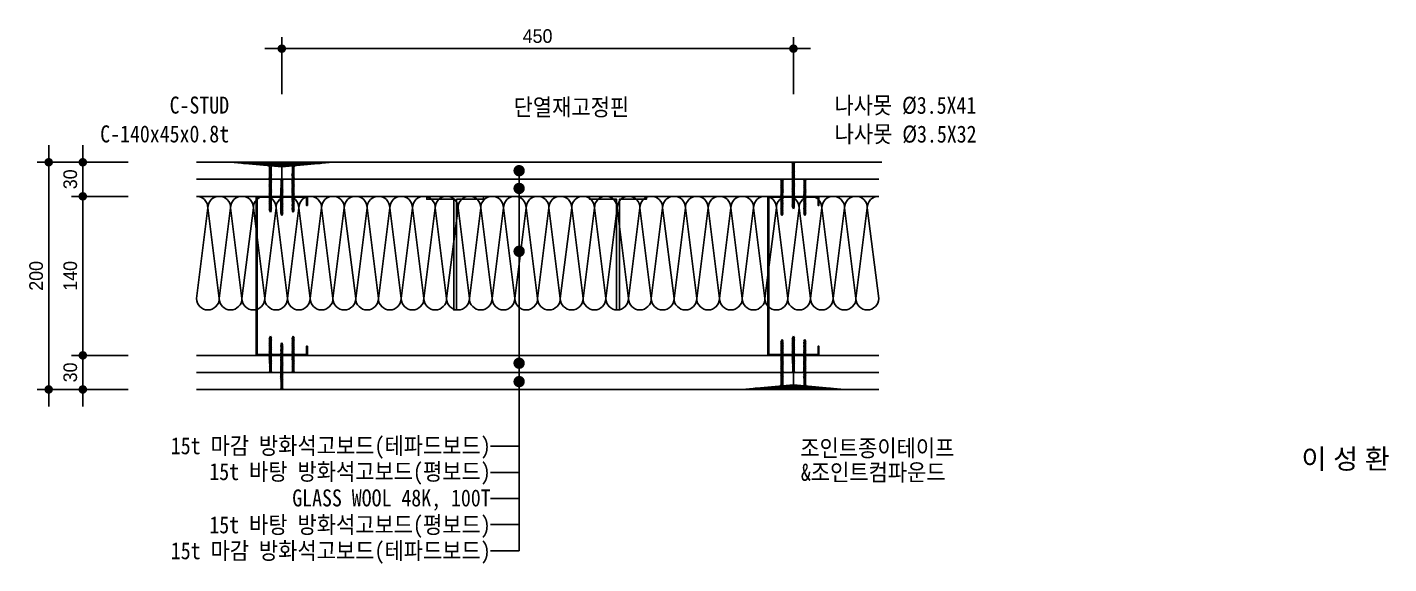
# Model space of a CAD drawing. Header units: millimetres. Extents: x 104 to 12536, y 73 to 2865.
# Drawn here: x 2883 to 4081, y 961 to 1433 of the extents above; entities that cross this region are included whole.
import ezdxf
from ezdxf.enums import TextEntityAlignment as Align

# ---------------------------------------------------------------- set-up
doc = ezdxf.new("R2010")
doc.units = ezdxf.units.MM
doc.header["$LTSCALE"] = 5
doc.layers.add('A-BORD-TEXT', color=3, linetype='Continuous', lineweight=25)
for name, color, linetype in [('CHAN', 3, 'Continuous'), ('FIN', 6, 'Continuous'), ('GB', 7, 'Continuous'), ('INSUL', 8, 'Continuous'), ('ITXT', 5, 'Continuous'), ('PIN', 4, 'Continuous'), ('RXDIM', 7, 'Continuous'), ('SCREW2', 8, 'Continuous'), ('TEXT', 7, 'Continuous')]:
    doc.layers.add(name, color=color, linetype=linetype)
doc.styles.add('CGS', font='')
doc.styles.add('RXHS', font='')
doc.styles.add('맑은고딕', font='malgun.ttf')
doc.styles.get('CGS').set_extended_font_data('Dotum')
doc.styles.get('RXHS').set_extended_font_data('DotumChe')
doc.dimstyles.new('NDIM', dxfattribs={"dimscale": 5, "dimtxt": 2.4, "dimasz": 1, "dimexe": 2, "dimexo": 2, "dimgap": 1, "dimtad": 1, "dimtoh": 1, "dimdec": 0, "dimzin": 0, "dimdsep": 46, "dimtxsty": 'CGS', "dimblk1": 'DOTK', "dimblk2": 'DOTK', "dimsah": 1, "dimcen": 3, "dimclrt": 3, "dimadec": 0, "dimazin": 0, "dimtfac": 1.25, "dimtdec": 0, "dimtix": 1, "dimtmove": 2, "dimatfit": 3, "dimldrblk": 'DOTK', "dimfxl": 1, "dimtolj": 1, "dimtzin": 0, "dimarcsym": 0})

# ---------------------------------------------------------------- blocks, each defined once
blk = doc.blocks.new('나사못41')
at = {"layer": 'SCREW2'}
for p, q in [((2.2, 39.2), (0.6, 38.7)), ((0.6, 38.7), (0.9, 39.1)), ((0.6, 37.9), (0.9, 38.3)), ((2.3, 38.3), (0.6, 37.9)), ((2.3, 37.5), (0.6, 37)), ((0.6, 37), (0.9, 37.4)), ((2.2, 36.6), (0.6, 36.2)), ((0.6, 36.2), (0.9, 36.6)), ((2.5, 39.6), (0.9, 39.1)), ((0.9, 38.8), (0.9, 38.3)), ((2.5, 38.7), (0.9, 38.3)), ((0.9, 38), (0.9, 37.4)), ((2.5, 37.9), (0.9, 37.4)), ((0.9, 37.1), (0.9, 36.6)), ((2.5, 37), (0.9, 36.6)), ((0.9, 36.3), (0.9, 35.7)), ((2.5, 36.2), (0.9, 35.7)), ((1.6, 41), (1, 39.4)), ((1, 39.4), (1.6, 39.9)), ((1, 39.4), (1, 39.1)), ((1.6, 39.9), (1.6, 41)), ((2.3, 39.5), (1.6, 41)), ((2.2, 39.2), (2.5, 39.6)), ((2.2, 39.2), (2.2, 38.6)), ((2.2, 38.3), (2.2, 37.8)), ((2.2, 37.5), (2.2, 36.9)), ((2.2, 36.6), (2.5, 37)), ((2.2, 36.6), (2.2, 36.1)), ((2.2, 35.8), (2.5, 36.2)), ((2.3, 38.3), (2.5, 38.7)), ((2.3, 37.5), (2.5, 37.9)), ((2.2, 35.8), (0.6, 35.3)), ((0.6, 35.3), (0.9, 35.7)), ((0.6, 34.5), (0.9, 34.9)), ((2.3, 34.9), (0.6, 34.5)), ((2.3, 34.1), (0.6, 33.7)), ((0.6, 33.7), (0.9, 34)), ((0.6, 32.8), (0.9, 33.2)), ((2.2, 33.2), (0.6, 32.8)), ((2.2, 32.4), (0.6, 32)), ((0.6, 32), (0.9, 32.3)), ((2.3, 31.5), (0.6, 31.1)), ((0.6, 31.1), (0.9, 31.5)), ((2.3, 30.7), (0.6, 30.3)), ((0.6, 30.3), (0.9, 30.6)), ((2.3, 29.8), (0.6, 29.4)), ((0.6, 29.4), (0.9, 29.8)), ((0.6, 28.6), (0.9, 29)), ((2.3, 29), (0.6, 28.6)), ((2.3, 28.2), (0.6, 27.7)), ((0.6, 27.7), (0.9, 28.1)), ((0.6, 26.9), (0.9, 27.3)), ((2.3, 27.3), (0.6, 26.9)), ((2.3, 26.5), (0.6, 26)), ((0.6, 26), (0.9, 26.4)), ((0.6, 25.2), (0.9, 25.6)), ((2.3, 25.6), (0.6, 25.2)), ((2.3, 24.8), (0.6, 24.3)), ((0.6, 24.3), (0.9, 24.7)), ((0.9, 35.4), (0.9, 34.9)), ((2.5, 35.3), (0.9, 34.9)), ((0.9, 34.6), (0.9, 34)), ((2.5, 34.5), (0.9, 34)), ((0.9, 33.7), (0.9, 33.2)), ((2.5, 33.6), (0.9, 33.2)), ((0.9, 32.9), (0.9, 32.3)), ((2.5, 32.8), (0.9, 32.3)), ((0.9, 32), (0.9, 31.5)), ((2.5, 31.9), (0.9, 31.5)), ((0.9, 31.2), (0.9, 30.6)), ((2.5, 31.1), (0.9, 30.6)), ((0.9, 30.3), (0.9, 29.8)), ((2.5, 30.2), (0.9, 29.8)), ((0.9, 29.5), (0.9, 29)), ((2.5, 29.4), (0.9, 29)), ((0.9, 28.6), (0.9, 28.1)), ((2.5, 28.5), (0.9, 28.1)), ((0.9, 27.8), (0.9, 27.3)), ((2.5, 27.7), (0.9, 27.3)), ((0.9, 27), (0.9, 26.4)), ((2.5, 26.8), (0.9, 26.4)), ((0.9, 26.1), (0.9, 25.6)), ((2.5, 26), (0.9, 25.6)), ((0.9, 25.3), (0.9, 24.7)), ((2.5, 25.1), (0.9, 24.7)), ((0.9, 24.4), (0.9, 23.9)), ((2.5, 24.3), (0.9, 23.9)), ((2.2, 35.8), (2.2, 35.2)), ((2.2, 34.9), (2.2, 34.4)), ((2.2, 34.1), (2.2, 33.5)), ((2.2, 33.2), (2.5, 33.6)), ((2.2, 33.2), (2.2, 32.7)), ((2.2, 32.4), (2.5, 32.8)), ((2.2, 32.4), (2.2, 31.8)), ((2.2, 31.5), (2.2, 31)), ((2.2, 30.7), (2.2, 30.2)), ((2.2, 29.8), (2.2, 29.3)), ((2.2, 29), (2.2, 28.5)), ((2.2, 28.1), (2.2, 27.6)), ((2.2, 27.3), (2.2, 26.8)), ((2.2, 26.5), (2.2, 25.9)), ((2.2, 25.6), (2.2, 25.1)), ((2.2, 24.8), (2.2, 24.2)), ((2.3, 34.9), (2.5, 35.3)), ((2.3, 34.1), (2.5, 34.5)), ((2.3, 31.5), (2.5, 31.9)), ((2.3, 30.7), (2.5, 31.1)), ((2.3, 29.8), (2.5, 30.2)), ((2.3, 29), (2.5, 29.4)), ((2.3, 28.2), (2.5, 28.5)), ((2.3, 27.3), (2.5, 27.7)), ((2.3, 26.5), (2.5, 26.8)), ((2.3, 25.6), (2.5, 26)), ((2.3, 24.8), (2.5, 25.1)), ((2.3, 23.9), (2.5, 24.3)), ((0.6, 23.5), (0.9, 23.9)), ((2.3, 23.9), (0.6, 23.5)), ((2.3, 23.1), (0.6, 22.6)), ((0.6, 22.6), (0.9, 23)), ((2.3, 22.2), (0.6, 21.8)), ((0.6, 21.8), (0.9, 22.2)), ((2.3, 21.4), (0.6, 20.9)), ((0.6, 20.9), (0.9, 21.3)), ((2.3, 20.5), (0.6, 20.1)), ((0.6, 20.1), (0.9, 20.5)), ((2.3, 19.7), (0.6, 19.2)), ((0.6, 19.2), (0.9, 19.6)), ((2.3, 18.8), (0.6, 18.4)), ((0.6, 18.4), (0.9, 18.8)), ((2.3, 18), (0.6, 17.6)), ((0.6, 17.6), (0.9, 17.9)), ((0.6, 16.7), (0.9, 17.1)), ((2.3, 17.1), (0.6, 16.7)), ((2.3, 16.3), (0.6, 15.9)), ((0.6, 15.9), (0.9, 16.2)), ((0.6, 15), (0.9, 15.4)), ((2.3, 15.4), (0.6, 15)), ((2.3, 14.6), (0.6, 14.2)), ((0.6, 14.2), (0.9, 14.5)), ((0.6, 13.3), (0.9, 13.7)), ((2.3, 13.7), (0.6, 13.3)), ((0.6, 12.5), (0.9, 12.9)), ((2.3, 12.9), (0.6, 12.5)), ((2.3, 12.1), (0.6, 11.6)), ((0.6, 11.6), (0.9, 12)), ((0.9, 23.6), (0.9, 23)), ((2.5, 23.5), (0.9, 23)), ((0.9, 22.7), (0.9, 22.2)), ((2.5, 22.6), (0.9, 22.2)), ((0.9, 21.9), (0.9, 21.3)), ((2.5, 21.8), (0.9, 21.3)), ((0.9, 21), (0.9, 20.5)), ((2.5, 20.9), (0.9, 20.5)), ((0.9, 20.2), (0.9, 19.6)), ((2.5, 20.1), (0.9, 19.6)), ((0.9, 19.3), (0.9, 18.8)), ((2.5, 19.2), (0.9, 18.8)), ((0.9, 18.5), (0.9, 17.9)), ((0.9, 18.5), (0.9, 17.9)), ((2.5, 18.4), (0.9, 17.9)), ((0.9, 17.6), (0.9, 17.1)), ((2.5, 17.5), (0.9, 17.1)), ((0.9, 16.8), (0.9, 16.2)), ((2.5, 16.7), (0.9, 16.2)), ((0.9, 15.9), (0.9, 15.4)), ((2.5, 15.8), (0.9, 15.4)), ((0.9, 15.1), (0.9, 14.5)), ((2.5, 15), (0.9, 14.5)), ((0.9, 14.2), (0.9, 13.7)), ((2.5, 14.1), (0.9, 13.7)), ((0.9, 13.4), (0.9, 12.9)), ((2.6, 13.3), (0.9, 12.9)), ((0.9, 12.5), (0.9, 12)), ((2.5, 12.4), (0.9, 12)), ((2.2, 23.9), (2.2, 23.4)), ((2.2, 23.1), (2.2, 20.5)), ((2.2, 21.4), (2.2, 20.8)), ((2.2, 20.5), (2.2, 20)), ((2.2, 19.7), (2.2, 19.1)), ((2.2, 18.8), (2.2, 18.3)), ((2.2, 18), (2.2, 17.4)), ((2.2, 17.1), (2.2, 16.6)), ((2.3, 23.1), (2.5, 23.5)), ((2.3, 22.2), (2.5, 22.6)), ((2.3, 21.4), (2.5, 21.8)), ((2.3, 20.5), (2.5, 20.9)), ((2.3, 19.7), (2.5, 20.1)), ((2.3, 18.8), (2.5, 19.2)), ((2.3, 18), (2.5, 18.4)), ((2.3, 17.1), (2.5, 17.5)), ((2.3, 16.3), (2.5, 16.7)), ((2.3, 16.3), (2.3, 15.7)), ((2.3, 15.4), (2.5, 15.8)), ((2.3, 15.4), (2.3, 14.9)), ((2.3, 14.6), (2.5, 15)), ((2.3, 14.6), (2.3, 14.1)), ((2.3, 13.7), (2.5, 14.1)), ((2.3, 13.7), (2.3, 13.2)), ((2.3, 12.9), (2.6, 13.3)), ((2.3, 12.9), (2.3, 12.4)), ((2.3, 12.1), (2.5, 12.4)), ((2.3, 12.1), (2.3, 11.5)), ((2.3, 11.2), (0.6, 10.8)), ((0.6, 10.8), (0.9, 11.2)), ((2.3, 10.4), (0.6, 9.9)), ((0.6, 9.9), (0.9, 10.3)), ((2.3, 9.5), (0.6, 9.1)), ((0.6, 9.1), (0.9, 9.5)), ((2.3, 8.7), (0.6, 8.3)), ((0.6, 8.3), (0.9, 8.7)), ((2.3, 7.9), (0.6, 7.5)), ((0.6, 7.5), (0.9, 7.8)), ((2.3, 7.1), (0.6, 6.6)), ((0.6, 6.6), (0.9, 7)), ((0.9, 11.7), (0.9, 10.3)), ((2.6, 11.6), (0.9, 11.2)), ((2.6, 10.8), (0.9, 10.3)), ((0.9, 10), (0.9, 9.5)), ((2.6, 9.9), (0.9, 9.5)), ((0.9, 9.2), (0.9, 8.7)), ((2.6, 9.1), (0.9, 8.7)), ((0.9, 8.4), (0.9, 7.8)), ((2.6, 8.3), (0.9, 7.8)), ((0.9, 7.5), (0.9, 7)), ((2.6, 7.4), (0.9, 7)), ((0.9, 6.7), (0.9, 1.2)), ((1.5, 0.5), (1.5, 0.7)), ((1.6, 0.7), (1.6, 0.7)), ((1.6, 0.5), (1.6, 0.7)), ((2.1, 0), (3.2, 0)), ((2.2, 11.2), (2.2, 10.7)), ((2.2, 10.4), (2.2, 9.8)), ((2.2, 9.5), (2.2, 9)), ((2.2, 8.7), (2.2, 8.2)), ((2.2, 7.9), (2.2, 7.4)), ((2.2, 7.1), (2.2, 1.2)), ((2.3, 11.2), (2.6, 11.6)), ((2.3, 10.4), (2.6, 10.8)), ((2.3, 9.5), (2.6, 9.9)), ((2.3, 8.7), (2.6, 9.1)), ((2.3, 7.9), (2.6, 8.3)), ((2.3, 7.1), (2.6, 7.4)), ((0, 0), (1.1, 0))]:
    blk.add_line(p, q, dxfattribs=at)
for centre, radius, start, end in [((-0.5, 1.4), 1.43, 288.6613, 353.4469), ((1.1, 0.5), 0.473, 267.5265, 0.9138), ((1.6, -2), 2.05, 80.2866, 99.7134), ((1.6, 0.7), 0.033, 90, 180), ((1.6, 0.7), 0.033, 0, 90), ((2.1, 0.5), 0.473, 179.0862, 272.4735), ((3.6, 1.3), 1.4, 185.7298, 251.659)]:
    blk.add_arc(centre, radius, start, end, dxfattribs=at)
blk = doc.blocks.new('DOTK')
blk.add_line((-3, 0), (3, 0))
at = {"const_width": 0.75}
blk.add_lwpolyline([(-0.375, 0, 1), (0.375, 0, 1)], format="xyb", close=True, dxfattribs=at)
blk = doc.blocks.new('*D135')
at = {"layer": 'RXDIM', "color": 0, "lineweight": -2, "transparency": 16777216}
for p, q in [((3106.9, 1374.5), (3106.9, 1424.5)), ((3111.9, 1414.5), (3551.9, 1414.5)), ((3556.9, 1374.5), (3556.9, 1424.5))]:
    blk.add_line(p, q, dxfattribs=at)
at = {"layer": 'RXDIM', "color": 0, "lineweight": -2, "transparency": 16777216, "xscale": 5, "yscale": 5, "zscale": 5, "rotation": 180}
blk.add_blockref('DOTK', (3106.9, 1414.5), dxfattribs=at)
at = {"layer": 'RXDIM', "color": 0, "lineweight": -2, "transparency": 16777216, "xscale": 5, "yscale": 5, "zscale": 5}
blk.add_blockref('DOTK', (3556.9, 1414.5), dxfattribs=at)
at = {"layer": 'RXDIM', "color": 3, "transparency": 16777216, "insert": (3331.9, 1425.5), "char_height": 12, "attachment_point": 5, "style": 'CGS'}
blk.add_mtext('\\A1;450', dxfattribs=at)
blk = doc.blocks.new('*D136')
at = {"layer": 'RXDIM', "color": 0, "lineweight": -2, "transparency": 16777216}
for p, q in [((2971.9, 1314.5), (2891.9, 1314.5)), ((2901.9, 1309.5), (2901.9, 1119.5)), ((2971.9, 1114.5), (2891.9, 1114.5))]:
    blk.add_line(p, q, dxfattribs=at)
at = {"layer": 'RXDIM', "color": 0, "lineweight": -2, "transparency": 16777216, "xscale": 5, "yscale": 5, "zscale": 5}
for p, rotation in [((2901.9, 1314.5), 90), ((2901.9, 1114.5), 270)]:
    blk.add_blockref('DOTK', p, dxfattribs=dict(at, rotation=rotation))
at = {"layer": 'RXDIM', "color": 3, "transparency": 16777216, "insert": (2890.9, 1214.5), "char_height": 12, "attachment_point": 5, "rotation": 90, "style": 'CGS'}
blk.add_mtext('\\A1;200', dxfattribs=at)
blk = doc.blocks.new('*D137')
at = {"layer": 'RXDIM', "color": 0, "lineweight": -2, "transparency": 16777216}
for p, q in [((2971.9, 1314.5), (2921.9, 1314.5)), ((2931.9, 1309.5), (2931.9, 1289.5)), ((2971.9, 1284.5), (2921.9, 1284.5))]:
    blk.add_line(p, q, dxfattribs=at)
at = {"layer": 'RXDIM', "color": 0, "lineweight": -2, "transparency": 16777216, "xscale": 5, "yscale": 5, "zscale": 5}
for p, rotation in [((2931.9, 1314.5), 90), ((2931.9, 1284.5), 270)]:
    blk.add_blockref('DOTK', p, dxfattribs=dict(at, rotation=rotation))
at = {"layer": 'RXDIM', "color": 3, "transparency": 16777216, "insert": (2920.9, 1299.5), "char_height": 12, "attachment_point": 5, "rotation": 90, "style": 'CGS'}
blk.add_mtext('\\A1;30', dxfattribs=at)
blk = doc.blocks.new('*D138')
at = {"layer": 'RXDIM', "color": 0, "lineweight": -2, "transparency": 16777216}
for p, q in [((2971.9, 1284.5), (2921.9, 1284.5)), ((2931.9, 1279.5), (2931.9, 1149.5)), ((2971.9, 1144.5), (2921.9, 1144.5))]:
    blk.add_line(p, q, dxfattribs=at)
at = {"layer": 'RXDIM', "color": 0, "lineweight": -2, "transparency": 16777216, "xscale": 5, "yscale": 5, "zscale": 5}
for p, rotation in [((2931.9, 1284.5), 90), ((2931.9, 1144.5), 270)]:
    blk.add_blockref('DOTK', p, dxfattribs=dict(at, rotation=rotation))
at = {"layer": 'RXDIM', "color": 3, "transparency": 16777216, "insert": (2920.9, 1214.5), "char_height": 12, "attachment_point": 5, "rotation": 90, "style": 'CGS'}
blk.add_mtext('\\A1;140', dxfattribs=at)
blk = doc.blocks.new('*D139')
at = {"layer": 'RXDIM', "color": 0, "lineweight": -2, "transparency": 16777216}
for p, q in [((2971.9, 1144.5), (2921.9, 1144.5)), ((2931.9, 1139.5), (2931.9, 1119.5)), ((2971.9, 1114.5), (2921.9, 1114.5))]:
    blk.add_line(p, q, dxfattribs=at)
at = {"layer": 'RXDIM', "color": 0, "lineweight": -2, "transparency": 16777216, "xscale": 5, "yscale": 5, "zscale": 5}
for p, rotation in [((2931.9, 1144.5), 90), ((2931.9, 1114.5), 270)]:
    blk.add_blockref('DOTK', p, dxfattribs=dict(at, rotation=rotation))
at = {"layer": 'RXDIM', "color": 3, "transparency": 16777216, "insert": (2920.9, 1129.5), "char_height": 12, "attachment_point": 5, "rotation": 90, "style": 'CGS'}
blk.add_mtext('\\A1;30', dxfattribs=at)
blk = doc.blocks.new('나사못32')
at = {"layer": 'SCREW2'}
for p, q in [((2.2, 30.2), (0.6, 29.7)), ((0.6, 29.7), (0.9, 30.1)), ((0.6, 28.9), (0.9, 29.3)), ((2.2, 29.3), (0.6, 28.9)), ((2.2, 28.5), (0.6, 28)), ((0.6, 28), (0.9, 28.4)), ((2.2, 27.6), (0.6, 27.2)), ((0.6, 27.2), (0.9, 27.6)), ((2.2, 26.8), (0.6, 26.3)), ((0.6, 26.3), (0.9, 26.7)), ((0.6, 25.5), (0.9, 25.9)), ((2.2, 25.9), (0.6, 25.5)), ((2.2, 25.1), (0.6, 24.7)), ((0.6, 24.7), (0.9, 25)), ((0.6, 23.8), (0.9, 24.2)), ((2.2, 24.2), (0.6, 23.8)), ((2.5, 30.6), (0.9, 30.1)), ((0.9, 29.8), (0.9, 29.3)), ((2.5, 29.7), (0.9, 29.3)), ((0.9, 29), (0.9, 28.4)), ((2.5, 28.9), (0.9, 28.4)), ((0.9, 28.1), (0.9, 27.6)), ((2.5, 28), (0.9, 27.6)), ((0.9, 27.3), (0.9, 26.7)), ((2.5, 27.2), (0.9, 26.7)), ((0.9, 26.4), (0.9, 25.9)), ((2.5, 26.3), (0.9, 25.9)), ((0.9, 25.6), (0.9, 25)), ((2.5, 25.5), (0.9, 25)), ((0.9, 24.7), (0.9, 24.2)), ((2.5, 24.6), (0.9, 24.2)), ((1.6, 32), (1, 30.4)), ((1, 30.4), (1.6, 30.9)), ((1, 30.4), (1, 30.1)), ((1.6, 30.9), (1.6, 32)), ((2.3, 30.4), (1.6, 32)), ((2.2, 30.2), (2.5, 30.6)), ((2.2, 30.2), (2.2, 29.6)), ((2.2, 29.3), (2.5, 29.7)), ((2.2, 29.3), (2.2, 28.8)), ((2.2, 28.5), (2.5, 28.9)), ((2.2, 28.5), (2.2, 27.9)), ((2.2, 27.6), (2.5, 28)), ((2.2, 27.6), (2.2, 27.1)), ((2.2, 26.8), (2.5, 27.2)), ((2.2, 26.8), (2.2, 26.2)), ((2.2, 25.9), (2.5, 26.3)), ((2.2, 25.9), (2.2, 25.4)), ((2.2, 25.1), (2.5, 25.5)), ((2.2, 25.1), (2.2, 24.5)), ((2.2, 24.2), (2.5, 24.6)), ((2.2, 24.2), (2.2, 23.7)), ((2.2, 23.4), (0.6, 23)), ((0.6, 23), (0.9, 23.3)), ((2.2, 22.5), (0.6, 22.1)), ((0.6, 22.1), (0.9, 22.5)), ((2.2, 21.7), (0.6, 21.3)), ((0.6, 21.3), (0.9, 21.6)), ((2.3, 20.8), (0.6, 20.4)), ((0.6, 20.4), (0.9, 20.8)), ((0.6, 19.6), (0.9, 20)), ((2.2, 20), (0.6, 19.6)), ((2.2, 19.2), (0.6, 18.7)), ((0.6, 18.7), (0.9, 19.1)), ((0.6, 17.9), (0.9, 18.3)), ((2.3, 18.3), (0.6, 17.9)), ((2.2, 17.5), (0.6, 17)), ((0.6, 17), (0.9, 17.4)), ((2.3, 16.7), (0.6, 16.3)), ((0.6, 16.3), (0.9, 16.7)), ((0.6, 15.5), (0.9, 15.9)), ((2.2, 15.9), (0.6, 15.5)), ((2.3, 15.1), (0.6, 14.6)), ((0.6, 14.6), (0.9, 15)), ((2.3, 14.2), (0.6, 13.8)), ((0.6, 13.8), (0.9, 14.2)), ((2.2, 13.4), (0.6, 12.9)), ((0.6, 12.9), (0.9, 13.3)), ((2.3, 12.5), (0.6, 12.1)), ((0.6, 12.1), (0.9, 12.5)), ((0.9, 23.9), (0.9, 23.3)), ((2.5, 23.8), (0.9, 23.3)), ((0.9, 23), (0.9, 22.5)), ((2.5, 22.9), (0.9, 22.5)), ((0.9, 22.2), (0.9, 21.6)), ((2.5, 22.1), (0.9, 21.6)), ((0.9, 21.3), (0.9, 20.8)), ((2.5, 21.2), (0.9, 20.8)), ((0.9, 20.5), (0.9, 20)), ((2.5, 20.4), (0.9, 20)), ((0.9, 19.6), (0.9, 19.1)), ((2.5, 19.5), (0.9, 19.1)), ((0.9, 18.8), (0.9, 18.3)), ((2.5, 18.7), (0.9, 18.3)), ((0.9, 18), (0.9, 17.4)), ((2.5, 17.8), (0.9, 17.4)), ((0.9, 17.5), (0.9, 16.9)), ((0.9, 17.2), (0.9, 16.7)), ((2.5, 17.1), (0.9, 16.7)), ((0.9, 16.4), (0.9, 15.9)), ((2.5, 16.3), (0.9, 15.9)), ((0.9, 15.6), (0.9, 15)), ((2.5, 15.4), (0.9, 15)), ((0.9, 14.7), (0.9, 14.2)), ((2.5, 14.6), (0.9, 14.2)), ((0.9, 13.9), (0.9, 13.3)), ((2.5, 13.7), (0.9, 13.3)), ((0.9, 13), (0.9, 12.5)), ((2.5, 12.9), (0.9, 12.5)), ((0.9, 12.2), (0.9, 11.6)), ((2.5, 12.1), (0.9, 11.6)), ((2.2, 23.4), (2.5, 23.8)), ((2.2, 23.4), (2.2, 22.8)), ((2.2, 22.5), (2.5, 22.9)), ((2.2, 22.5), (2.2, 22)), ((2.2, 21.7), (2.5, 22.1)), ((2.2, 21.7), (2.2, 21.2)), ((2.2, 20.8), (2.2, 20.3)), ((2.2, 20), (2.5, 20.4)), ((2.2, 20), (2.2, 19.5)), ((2.2, 19.2), (2.5, 19.5)), ((2.2, 19.1), (2.2, 18.6)), ((2.2, 18.3), (2.2, 17.8)), ((2.2, 17.5), (2.5, 17.8)), ((2.2, 17.5), (2.2, 17)), ((2.2, 16.7), (2.2, 16.5)), ((2.2, 16.7), (2.2, 15.9)), ((2.2, 15.9), (2.5, 16.3)), ((2.2, 15.9), (2.2, 15.4)), ((2.2, 15.1), (2.2, 14.5)), ((2.2, 14.2), (2.2, 13.7)), ((2.2, 13.4), (2.5, 13.7)), ((2.2, 13.4), (2.2, 12.8)), ((2.2, 12.5), (2.2, 12)), ((2.3, 20.8), (2.5, 21.2)), ((2.3, 18.3), (2.5, 18.7)), ((2.3, 16.7), (2.5, 17.1)), ((2.3, 15.1), (2.5, 15.4)), ((2.3, 14.2), (2.5, 14.6)), ((2.3, 12.5), (2.5, 12.9)), ((2.3, 11.7), (2.5, 12.1)), ((0, 0), (1.1, 0)), ((2.3, 11.7), (0.6, 11.2)), ((0.6, 11.2), (0.9, 11.6)), ((0.6, 10.4), (0.9, 10.8)), ((2.3, 10.8), (0.6, 10.4)), ((2.3, 10), (0.7, 9.5)), ((0.7, 9.5), (0.9, 9.9)), ((0.7, 8.7), (0.9, 9.1)), ((2.3, 9.1), (0.7, 8.7)), ((2.3, 8.3), (0.7, 7.9)), ((0.7, 7.9), (0.9, 8.2)), ((2.3, 7.4), (0.7, 7)), ((0.7, 7), (1, 7.4)), ((2.3, 6.6), (0.7, 6.2)), ((0.7, 6.2), (1, 6.5)), ((0.7, 5.3), (1, 5.7)), ((2.3, 5.7), (0.7, 5.3)), ((0.9, 11.3), (0.9, 10.8)), ((2.5, 11.2), (0.9, 10.8)), ((0.9, 10.5), (0.9, 9.9)), ((2.6, 10.4), (0.9, 9.9)), ((0.9, 9.6), (0.9, 9.1)), ((2.6, 9.5), (0.9, 9.1)), ((0.9, 8.8), (0.9, 8.2)), ((2.6, 8.7), (0.9, 8.2)), ((1, 7.9), (1, 7.4)), ((2.6, 7.8), (1, 7.4)), ((1, 7.1), (1, 6.5)), ((2.6, 7), (1, 6.5)), ((1, 6.2), (1, 5.7)), ((2.6, 6.1), (1, 5.7)), ((1, 5.4), (1, 1.2)), ((1.6, 0.5), (1.6, 0.7)), ((1.6, 0.7), (1.6, 0.7)), ((1.7, 0.5), (1.7, 0.7)), ((2.3, 11.7), (2.3, 11.1)), ((2.3, 10.8), (2.5, 11.2)), ((2.3, 10.8), (2.3, 10.3)), ((2.3, 10), (2.6, 10.4)), ((2.3, 10), (2.3, 9.4)), ((2.3, 9.1), (2.6, 9.5)), ((2.3, 9.1), (2.3, 8.6)), ((2.3, 8.3), (2.6, 8.7)), ((2.3, 8.3), (2.3, 7.7)), ((2.3, 7.4), (2.6, 7.8)), ((2.3, 7.4), (2.3, 6.9)), ((2.3, 6.6), (2.6, 7)), ((2.3, 6.6), (2.3, 6.1)), ((2.3, 5.7), (2.6, 6.1)), ((2.3, 5.7), (2.3, 1.2)), ((2.1, 0), (3.2, 0))]:
    blk.add_line(p, q, dxfattribs=at)
for centre, radius, start, end in [((-0.4, 1.3), 1.4, 288.341, 354.2702), ((1.1, 0.5), 0.473, 267.5265, 0.9138), ((1.6, -2), 2.05, 80.2866, 99.7134), ((1.6, 0.7), 0.033, 360, 90), ((1.6, 0.7), 0.033, 90, 180), ((2.1, 0.5), 0.473, 179.0862, 272.4735), ((3.7, 1.3), 1.4, 185.7298, 251.659)]:
    blk.add_arc(centre, radius, start, end, dxfattribs=at)

msp = doc.modelspace()

# ---------------------------------------------------------------- linework, layer by layer
at = {"layer": 'CHAN'}
for points in [[(3129.4, 1284.5), (3084.4, 1284.5), (3084.4, 1144.5), (3129.4, 1144.5), (3129.4, 1152.5), (3128.6, 1152.5), (3128.6, 1145.3), (3085.2, 1145.3), (3085.2, 1283.7), (3128.6, 1283.7), (3128.6, 1276.5), (3129.4, 1276.5), (3129.4, 1284.5), (3129.4, 1283.7)], [(3579.4, 1284.5), (3534.4, 1284.5), (3534.4, 1144.5), (3579.4, 1144.5), (3579.4, 1152.5), (3578.6, 1152.5), (3578.6, 1145.3), (3535.2, 1145.3), (3535.2, 1283.7), (3578.6, 1283.7), (3578.6, 1276.5), (3579.4, 1276.5), (3579.4, 1284.5), (3579.4, 1283.7)]]:
    msp.add_lwpolyline(points, dxfattribs=at)
at = {"layer": 'FIN'}
for p, q in [((3151.9, 1314.5), (3061.9, 1314.5)), ((3140.65, 1313.5), (3073.15, 1313.5)), ((3129.4, 1312.5), (3084.4, 1312.5)), ((3118.15, 1311.5), (3095.65, 1311.5)), ((3118.15, 1311.5), (3095.65, 1311.5)), ((3511.9, 1114.5), (3601.9, 1114.5)), ((3523.15, 1115.5), (3589.4, 1115.5)), ((3534.4, 1116.5), (3579.4, 1116.5)), ((3545.65, 1117.5), (3568.15, 1117.5))]:
    msp.add_line(p, q, dxfattribs=at)
at = {"layer": 'GB'}
for p, q in [((3061.9, 1314.5), (3031.9, 1314.5)), ((3106.9, 1310.5), (3061.9, 1314.5)), ((3106.9, 1310.5), (3151.9, 1314.5)), ((3106.9, 1310.5), (3106.9, 1299.5)), ((3634.61, 1314.5), (3151.9, 1314.5)), ((3631.9, 1299.5), (3031.9, 1299.5)), ((3556.9, 1299.5), (3556.9, 1284.5)), ((3556.9, 1299.5), (3556.9, 1284.5)), ((3631.9, 1284.5), (3031.9, 1284.5)), ((3631.9, 1144.5), (3031.9, 1144.5)), ((3106.9, 1129.5), (3106.9, 1144.5)), ((3106.9, 1129.5), (3106.9, 1144.5)), ((3631.9, 1129.5), (3031.9, 1129.5)), ((3556.9, 1129.5), (3556.9, 1118.5)), ((3511.9, 1114.5), (3031.9, 1114.5)), ((3556.9, 1118.5), (3511.9, 1114.5)), ((3556.9, 1118.5), (3601.9, 1114.5)), ((3631.9, 1114.5), (3601.9, 1114.5))]:
    msp.add_line(p, q, dxfattribs=at)
at = {"layer": 'INSUL'}
msp.add_lwpolyline([(3631.9, 1284.5, 0.4142136), (3621.9, 1274.5), (3631.9, 1194.5, -1), (3611.9, 1194.5), (3621.9, 1274.5, 1), (3601.9, 1274.5), (3611.9, 1194.5, -1), (3591.9, 1194.5), (3601.9, 1274.5, 1), (3581.9, 1274.5), (3591.9, 1194.5, -1), (3571.9, 1194.5), (3581.9, 1274.5, 1), (3561.9, 1274.5), (3571.9, 1194.5, -1), (3551.9, 1194.5), (3561.9, 1274.5, 1), (3541.9, 1274.5), (3551.9, 1194.5, -1), (3531.9, 1194.5), (3541.9, 1274.5, 1), (3521.9, 1274.5), (3531.9, 1194.5, -1), (3511.9, 1194.5), (3521.9, 1274.5, 1), (3501.9, 1274.5), (3511.9, 1194.5, -1), (3491.9, 1194.5), (3501.9, 1274.5, 1), (3481.9, 1274.5), (3491.9, 1194.5, -1), (3471.9, 1194.5), (3481.9, 1274.5, 1), (3461.9, 1274.5), (3471.9, 1194.5, -1), (3451.9, 1194.5), (3461.9, 1274.5, 1), (3441.9, 1274.5), (3451.9, 1194.5, -1), (3431.9, 1194.5), (3421.9, 1274.5), (3411.9, 1194.5, 1), (3431.9, 1194.5), (3441.9, 1274.5, 1), (3421.9, 1274.5, 0.4142136), (3411.9, 1284.5, 0.4142136), (3401.9, 1274.5), (3411.9, 1194.5, -1), (3391.9, 1194.5), (3401.9, 1274.5, 1), (3381.9, 1274.5), (3391.9, 1194.5, -1), (3371.9, 1194.5), (3381.9, 1274.5, 1), (3361.9, 1274.5), (3371.9, 1194.5, -1), (3351.9, 1194.5), (3361.9, 1274.5, 1), (3341.9, 1274.5), (3351.9, 1194.5, -1), (3331.9, 1194.5), (3341.9, 1274.5, 1), (3321.9, 1274.5), (3331.9, 1194.5, -1), (3311.9, 1194.5), (3321.9, 1274.5, 1), (3301.9, 1274.5), (3311.9, 1194.5, -1), (3291.9, 1194.5), (3301.9, 1274.5, 1), (3281.9, 1274.5), (3291.9, 1194.5, -1), (3271.9, 1194.5), (3281.9, 1274.5, 1), (3261.9, 1274.5), (3271.9, 1194.5, -1), (3251.9, 1194.5), (3261.9, 1274.5, 1), (3241.9, 1274.5), (3251.9, 1194.5, -1), (3231.9, 1194.5), (3241.9, 1274.5, 1), (3221.9, 1274.5), (3231.9, 1194.5, -1), (3211.9, 1194.5), (3201.9, 1274.5), (3191.9, 1194.5, 1), (3211.9, 1194.5), (3221.9, 1274.5, 1), (3201.9, 1274.5, 0.4142136), (3191.9, 1284.5, 0.4142136), (3181.9, 1274.5), (3191.9, 1194.5, -1), (3171.9, 1194.5), (3181.9, 1274.5, 1), (3161.9, 1274.5), (3171.9, 1194.5, -1), (3151.9, 1194.5), (3161.9, 1274.5, 1), (3141.9, 1274.5), (3151.9, 1194.5, -1), (3131.9, 1194.5), (3141.9, 1274.5, 1), (3121.9, 1274.5), (3131.9, 1194.5, -1), (3111.9, 1194.5), (3121.9, 1274.5, 1), (3101.9, 1274.5), (3111.9, 1194.5, -1), (3091.9, 1194.5), (3101.9, 1274.5, 1), (3081.9, 1274.5), (3091.9, 1194.5, -1), (3071.9, 1194.5), (3081.9, 1274.5, 1), (3061.9, 1274.5), (3071.9, 1194.5, -1), (3051.9, 1194.5), (3061.9, 1274.5, 1), (3041.9, 1274.5), (3051.9, 1194.5, -1), (3031.9, 1194.5), (3041.9, 1274.5, 0.4142136), (3031.9, 1284.5, 0.5959588)], format="xyb", dxfattribs=at)
at = {"layer": 'ITXT'}
msp.add_line((3315.62, 1309.64), (3315.62, 972.5), dxfattribs=at)
for points in [[(3084.4, 1284.5, 0, 8.33, 0), (3084.4, 1309.5, 0, 0, 0), (3084.4, 1364.5, 0, 0, 0), (3060.83, 1364.5, 0, 0, 0)], [(3259.46, 1284.5, 0, 8.33, 0), (3266.79, 1307.13, 0, 0, 0), (3285.14, 1364.5, 0, 0, 0), (3308.72, 1364.5, 0, 0, 0)], [(3556.9, 1314.5, 0, 8.33, 0), (3556.9, 1339.5, 0, 0, 0), (3556.9, 1364.5, 0, 0, 0), (3592.28, 1364.5, 0, 0, 0)], [(3566.94, 1299.5, 0, 8.33, 0), (3566.94, 1324.5, 0, 0, 0), (3566.94, 1339.5, 0, 0, 0), (3591.51, 1339.5, 0, 0, 0)], [(3532.52, 1112.54, 0, 8.33, 0), (3532.52, 1087.54, 0, 0, 0), (3532.52, 1060.82, 0, 0, 0), (3560.87, 1060.82, 0, 0, 0)]]:
    msp.add_lwpolyline(points, format="xyseb", dxfattribs=at)
at = {"layer": 'ITXT', "const_width": 5}
for points in [[(3318.16, 1307.08, -1), (3313.16, 1307.08, -1)], [(3318.16, 1291.46, -1), (3313.16, 1291.46, -1)], [(3318.16, 1236.11, -1), (3313.16, 1236.11, -1)], [(3318.16, 1137.61, -1), (3313.16, 1137.61, -1)], [(3318.16, 1121.41, -1), (3313.16, 1121.41, -1)]]:
    msp.add_lwpolyline(points, format="xyb", close=True, dxfattribs=at)
at = {"layer": 'ITXT'}
for points in [[(3290.62, 1064.5), (3315.62, 1064.5)], [(3290.62, 1041.5), (3315.62, 1041.5)], [(3290.62, 1018.5), (3315.62, 1018.5)], [(3290.62, 995.5), (3315.62, 995.5)], [(3290.62, 972.5), (3315.62, 972.5)]]:
    msp.add_lwpolyline(points, dxfattribs=at)
at = {"layer": 'PIN'}
for points in [[(3284.46, 1284.5), (3284.46, 1282), (3260.71, 1282), (3260.71, 1184.5), (3258.21, 1184.5), (3258.21, 1282), (3234.46, 1282), (3234.46, 1284.5), (3284.46, 1284.5)], [(3377.59, 1284.5), (3377.59, 1282), (3401.34, 1282), (3401.34, 1184.5), (3403.84, 1184.5), (3403.84, 1282), (3427.59, 1282), (3427.59, 1284.5), (3377.59, 1284.5)]]:
    msp.add_lwpolyline(points, dxfattribs=at)

# ---------------------------------------------------------------- block references
at = {"layer": 'SCREW2', "xscale": -1}
for name, p, rotation in [('나사못41', (3095.34, 1311.5), 180), ('나사못41', (3555.31, 1314.5), 180), ('나사못32', (3105.29, 1299.5, 0), 180), ('나사못32', (3545.25, 1299.5, 0), 180), ('나사못32', (3565.32, 1299.5, 0), 180), ('나사못41', (3108.46, 1114.5), 359.9999999999955), ('나사못41', (3568.49, 1117.5), 359.9999999999955)]:
    msp.add_blockref(name, p, dxfattribs=dict(at, rotation=rotation))
at = {"layer": 'SCREW2', "rotation": 179.9999999999872}
msp.add_blockref('나사못41', (3118.46, 1311.5), dxfattribs=at)
at = {"layer": 'SCREW2'}
for name, p in [('나사못32', (3095.28, 1129.5, 0)), ('나사못32', (3115.29, 1129.5, 0)), ('나사못41', (3545.31, 1117.5)), ('나사못32', (3555.31, 1129.5, 0))]:
    msp.add_blockref(name, p, dxfattribs=at)

# ---------------------------------------------------------------- texts
at = {"layer": 'A-BORD-TEXT', "style": '맑은고딕'}
msp.add_text('이 성 환', height=17.5, dxfattribs=at).set_placement((4081.43, 1044.61), align=Align.RIGHT)
at = {"layer": 'TEXT', "style": 'RXHS', "width": 0.9}
for s, p in [('C-STUD', (3060.61, 1357.34)), ('C-140x45x0.8t', (3060.61, 1331.97)), ('15t 마감 방화석고보드(테파드보드)', (3290.62, 1057.46)), ('15t 바탕 방화석고보드(평보드)', (3290.62, 1034.7)), ('GLASS WOOL 48K, 100T', (3290.62, 1011.52)), ('15t 바탕 방화석고보드(평보드)', (3290.62, 987.86)), ('15t 마감 방화석고보드(테파드보드)', (3290.62, 965.04))]:
    msp.add_text(s, height=15, dxfattribs=at).set_placement(p, align=Align.RIGHT)
for s, p in [('단열재고정핀', (3310.78, 1355.5)), ('나사못 Ø3.5X41', (3592.95, 1357.17)), ('나사못 Ø3.5X32', (3593.14, 1331.82)), ('조인트종이테이프', (3562.96, 1055.4)), ('&조인트컴파운드', (3563.46, 1034.11))]:
    msp.add_text(s, height=15, dxfattribs=at).set_placement(p)

# ---------------------------------------------------------------- dimensions: what is measured, and where the dimension line sits
at = {"layer": 'RXDIM'}
dim = msp.add_linear_dim(base=(3556.9, 1414.5), p1=(3106.9, 1364.5), p2=(3556.9, 1364.5), dimstyle='NDIM', dxfattribs=at)
dim.commit()
dim.dimension.update_dxf_attribs({"geometry": '*D135', "text_midpoint": (3331.9, 1425.51)})
for base, p1, p2, picture, middle in [((2901.9, 1114.5), (2981.9, 1314.5), (2981.9, 1114.5), '*D136', (2890.89, 1214.5)), ((2931.9, 1284.5), (2981.9, 1314.5), (2981.9, 1284.5), '*D137', (2920.89, 1299.5)), ((2931.9, 1144.5), (2981.9, 1284.5), (2981.9, 1144.5), '*D138', (2920.89, 1214.5)), ((2931.9, 1114.5), (2981.9, 1144.5), (2981.9, 1114.5), '*D139', (2920.89, 1129.5))]:
    dim = msp.add_linear_dim(base=base, p1=p1, p2=p2, angle=90, dimstyle='NDIM', dxfattribs=at)
    dim.commit()
    dim.dimension.update_dxf_attribs({"geometry": picture, "text_midpoint": middle})

doc.saveas('drawing.dxf')
